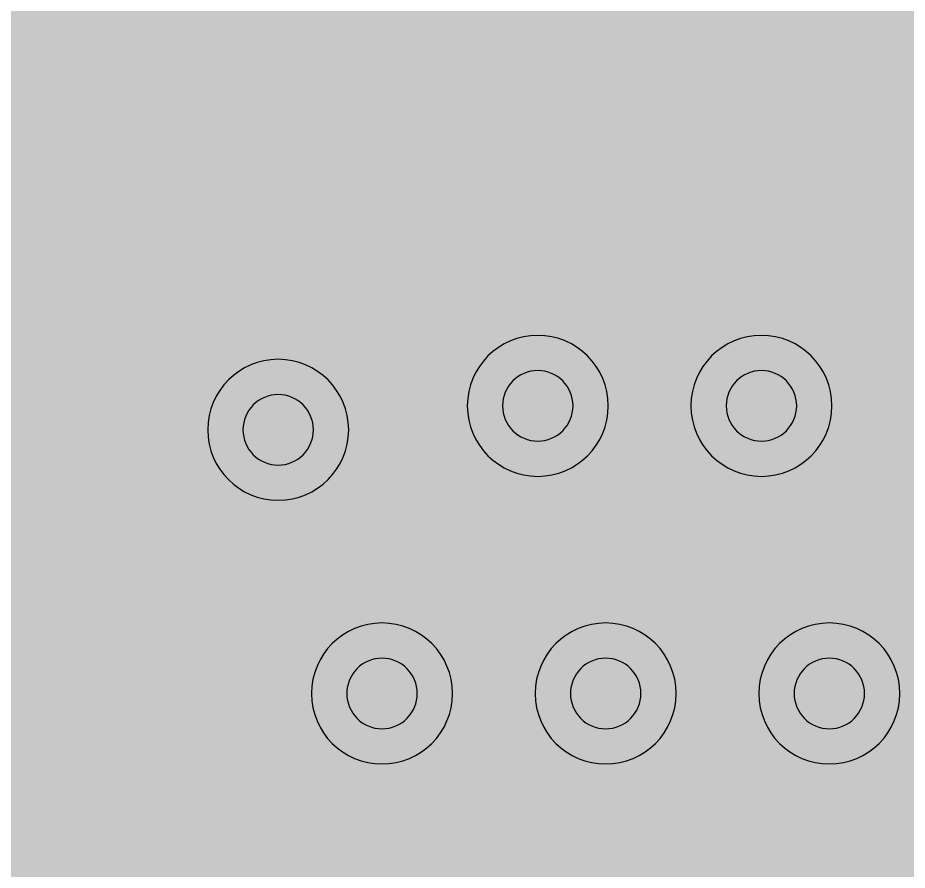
# Model space of a CAD drawing. Header units: millimetres. Extents: x -2 to 135, y -2 to 106.
# Drawn here: x 48.746 to 52.532, y 29.918 to 33.546 of the extents above; entities that cross this region are included whole.
import ezdxf

# ---------------------------------------------------------------- set-up
doc = ezdxf.new("R2010")
doc.units = ezdxf.units.MM
doc.header["$MEASUREMENT"] = 0
for name, color, linetype, true_color in [('Bottom-Layer', 7, 'Continuous', 0x0000ff), ('Hole-Layer', 7, 'Continuous', 0x222222), ('Multi-Layer', 7, 'Continuous', 0xc0c0c0), ('Top-Layer', 7, 'Continuous', 0xff0000)]:
    doc.layers.add(name, color=color, linetype=linetype, true_color=true_color)

msp = doc.modelspace()

# ---------------------------------------------------------------- hatches: boundary and pattern name
at = {"layer": 'Bottom-Layer'}
msp.add_hatch(color=256, dxfattribs=at).paths.add_polyline_path([(126.4237, 0.3581), (41.6763, 0.3581), (42.3202, 1.129), (42.8008, 2.011), (43.0992, 2.9701), (43.2041, 3.969), (43.1114, 4.9692), (42.8245, 5.9318), (42.3547, 6.8196), (41.7202, 7.5982), (40.9454, 8.2375), (40.0605, 8.7127), (39.0996, 9.0053), (38.1001, 9.1042), (37.1005, 9.0053), (36.1397, 8.7127), (35.2547, 8.2375), (34.48, 7.5982), (33.8454, 6.8196), (33.3756, 5.9318), (33.0888, 4.9692), (32.996, 3.969), (33.1009, 2.9701), (33.3994, 2.011), (33.8799, 1.129), (34.5239, 0.3581), (0.3581, 0.3581), (0.3581, 99.5421), (34.5239, 99.5421), (33.8799, 98.7712), (33.3994, 97.8892), (33.1009, 96.9301), (32.996, 95.9312), (33.0888, 94.931), (33.3756, 93.9684), (33.8454, 93.0806), (34.48, 92.302), (35.2547, 91.6627), (36.1397, 91.1875), (37.1005, 90.8949), (38.1001, 90.796), (39.0996, 90.8949), (40.0605, 91.1875), (40.9454, 91.6627), (41.7202, 92.302), (42.3547, 93.0806), (42.8245, 93.9684), (43.1114, 94.931), (43.2041, 95.9312), (43.0992, 96.9301), (42.8008, 97.8892), (42.3202, 98.7712), (41.6763, 99.5421), (126.4241, 99.5421), (125.779, 98.7696), (125.2981, 97.8856), (124.9999, 96.9244), (124.8962, 95.9234), (124.9908, 94.9215), (125.2802, 93.9577), (125.7531, 93.0693), (126.3911, 92.291), (127.1694, 91.653), (128.0577, 91.1801), (129.0216, 90.8907), (130.0235, 90.7961), (131.0245, 90.8999), (131.9857, 91.198), (132.8697, 91.679), (133.6421, 92.324), (133.6421, 7.5759), (132.8697, 8.2209), (131.9857, 8.7019), (131.0246, 9.0001), (130.0236, 9.1039), (129.0217, 9.0092), (128.0578, 8.7199), (127.1695, 8.247), (126.3912, 7.6091), (125.7532, 6.8309), (125.2802, 5.9425), (124.9908, 4.9787), (124.8961, 3.9768), (124.9998, 2.9758), (125.2979, 2.0147), (125.7787, 1.1306)])
at = {"layer": 'Top-Layer'}
msp.add_hatch(color=256, dxfattribs=at).paths.add_polyline_path([(126.4237, 0.3581), (41.6763, 0.3581), (42.3202, 1.129), (42.8008, 2.011), (43.0992, 2.9701), (43.2041, 3.969), (43.1114, 4.9692), (42.8245, 5.9318), (42.3547, 6.8196), (41.7202, 7.5982), (40.9454, 8.2375), (40.0605, 8.7127), (39.0996, 9.0053), (38.1001, 9.1042), (37.1005, 9.0053), (36.1397, 8.7127), (35.2547, 8.2375), (34.48, 7.5982), (33.8454, 6.8196), (33.3756, 5.9318), (33.0888, 4.9692), (32.996, 3.969), (33.1009, 2.9701), (33.3994, 2.011), (33.8799, 1.129), (34.5239, 0.3581), (0.3581, 0.3581), (0.3581, 99.5421), (34.5239, 99.5421), (33.8799, 98.7712), (33.3994, 97.8892), (33.1009, 96.9301), (32.996, 95.9312), (33.0888, 94.931), (33.3756, 93.9684), (33.8454, 93.0806), (34.48, 92.302), (35.2547, 91.6627), (36.1397, 91.1875), (37.1005, 90.8949), (38.1001, 90.796), (39.0996, 90.8949), (40.0605, 91.1875), (40.9454, 91.6627), (41.7202, 92.302), (42.3547, 93.0806), (42.8245, 93.9684), (43.1114, 94.931), (43.2041, 95.9312), (43.0992, 96.9301), (42.8008, 97.8892), (42.3202, 98.7712), (41.6763, 99.5421), (126.4241, 99.5421), (125.779, 98.7696), (125.2981, 97.8856), (124.9999, 96.9244), (124.8962, 95.9234), (124.9908, 94.9215), (125.2802, 93.9577), (125.7531, 93.0693), (126.3911, 92.291), (127.1694, 91.653), (128.0577, 91.1801), (129.0216, 90.8907), (130.0235, 90.7961), (131.0245, 90.8999), (131.9857, 91.198), (132.8697, 91.679), (133.6421, 92.324), (133.6421, 7.5759), (132.8697, 8.2209), (131.9857, 8.7019), (131.0246, 9.0001), (130.0236, 9.1039), (129.0217, 9.0092), (128.0578, 8.7199), (127.1695, 8.247), (126.3912, 7.6091), (125.7532, 6.8309), (125.2802, 5.9425), (124.9908, 4.9787), (124.8961, 3.9768), (124.9998, 2.9758), (125.2979, 2.0147), (125.7787, 1.1306)])

# ---------------------------------------------------------------- linework, layer by layer
at = {"layer": 'Hole-Layer'}
for points in [[(50.8098, 31.8942, 1), (51.1098, 31.8942), (51.1098, 31.8942, 1), (50.8098, 31.8942)], [(51.7618, 31.8942, 1), (52.0618, 31.8942), (52.0618, 31.8942, 1), (51.7618, 31.8942)], [(49.7048, 31.7922, 1), (50.0048, 31.7922), (50.0048, 31.7922, 1), (49.7048, 31.7922)], [(50.1468, 30.6701, 1), (50.4468, 30.6701), (50.4468, 30.6701, 1), (50.1468, 30.6701)], [(51.0988, 30.6701, 1), (51.3988, 30.6701), (51.3988, 30.6701, 1), (51.0988, 30.6701)], [(52.0508, 30.6701, 1), (52.3508, 30.6701), (52.3508, 30.6701, 1), (52.0508, 30.6701)]]:
    msp.add_lwpolyline(points, format="xyb", dxfattribs=at)
at = {"layer": 'Multi-Layer'}
for points in [[(50.6598, 31.8942, 1), (51.2598, 31.8942, 1)], [(51.6118, 31.8942, 1), (52.2118, 31.8942, 1)], [(49.5548, 31.7922, 1), (50.1548, 31.7922, 1)], [(49.9968, 30.6701, 1), (50.5968, 30.6701, 1)], [(50.9488, 30.6701, 1), (51.5488, 30.6701, 1)], [(51.9008, 30.6701, 1), (52.5008, 30.6701, 1)]]:
    msp.add_lwpolyline(points, format="xyb", close=True, dxfattribs=at)

doc.saveas('drawing.dxf')
